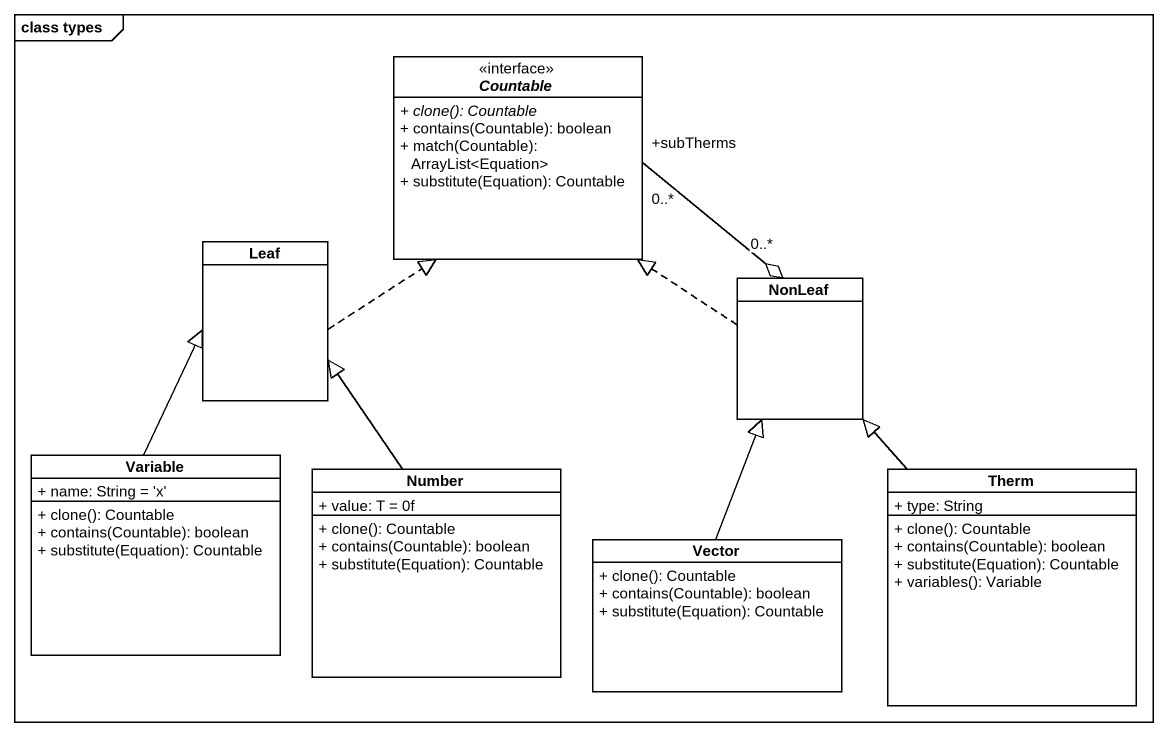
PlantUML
@startuml
mainframe class types
hide circle
hide empty members
skinparam classAttributeIconSize 0
interface Countable {
  {abstract} + clone(): Countable
  + contains(Countable): boolean
  + match(Countable): ArrayList<Equation>
  + substitute(Equation): Countable
}
class Leaf
class NonLeaf
class Variable {
  + name: String = 'x'
  + clone(): Countable
  + contains(Countable): boolean
  + substitute(Equation): Countable
}
class Number {
  + value: T = 0f
  + clone(): Countable
  + contains(Countable): boolean
  + substitute(Equation): Countable
}
class Therm {
  + type: String
  + clone(): Countable
  + contains(Countable): boolean
  + substitute(Equation): Countable
  + variables(): Variable
}
class Vector {
  + clone(): Countable
  + contains(Countable): boolean
  + substitute(Equation): Countable
}
Countable "+subTherms\n0..*" --o "0..*" NonLeaf
Leaf .up.|> Countable
NonLeaf .up.|> Countable
Variable -up-|> Leaf
Number -up-|> Leaf
Therm -up-|> NonLeaf
Vector -up-|> NonLeaf
@enduml
